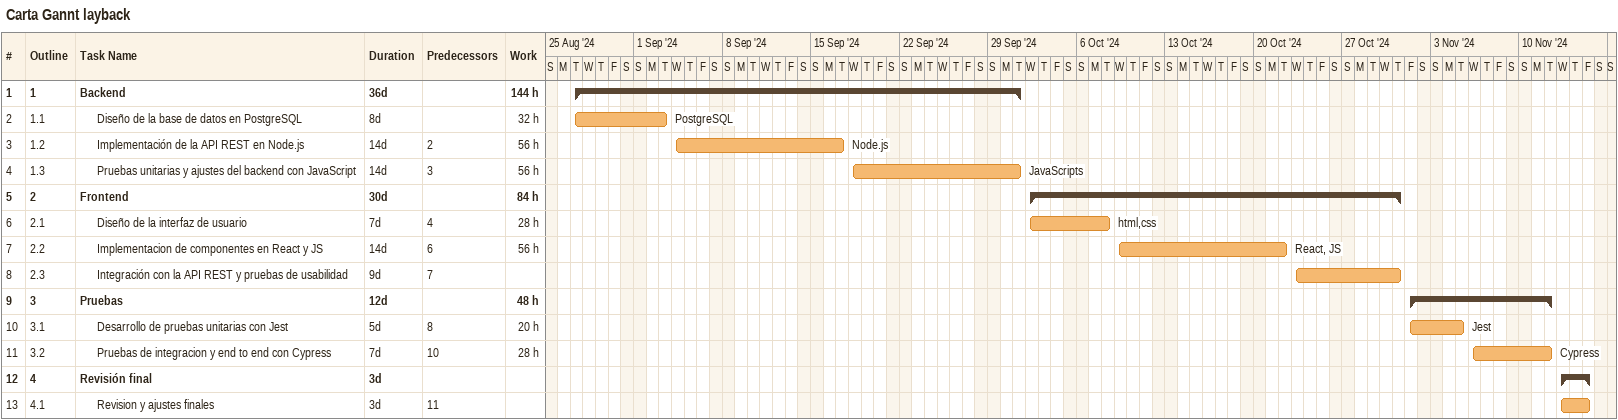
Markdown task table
Carta Gannt layback

| ID | WBS | Task | Duration | Start | Finish | Predecessors | Resources | Work (h) |
|---|---|---|---|---|---|---|---|---|
| 1 | 1 | **Backend** | 36d | 2024-08-27 | 2024-10-01 |  |  | 144 |
| 2 | 1.1 | Diseño de la base de datos en PostgreSQL | 8d | 2024-08-27 | 2024-09-03 |  | PostgreSQL | 32 |
| 3 | 1.2 | Implementación de la API REST en Node.js | 14d | 2024-09-04 | 2024-09-17 | 2 | Node.js | 56 |
| 4 | 1.3 | Pruebas unitarias y ajustes del backend con JavaScript | 14d | 2024-09-18 | 2024-10-01 | 3 | JavaScripts | 56 |
| 5 | 2 | **Frontend** | 30d | 2024-10-02 | 2024-10-31 |  |  | 84 |
| 6 | 2.1 | Diseño de la interfaz de usuario | 7d | 2024-10-02 | 2024-10-08 | 4 | html,css | 28 |
| 7 | 2.2 | Implementacion de componentes en React y JS | 14d | 2024-10-09 | 2024-10-22 | 6 | React, JS | 56 |
| 8 | 2.3 | Integración con la API REST y pruebas de usabilidad | 9d | 2024-10-23 | 2024-10-31 | 7 |  |  |
| 9 | 3 | **Pruebas** | 12d | 2024-11-01 | 2024-11-12 |  |  | 48 |
| 10 | 3.1 | Desarrollo de pruebas unitarias con Jest | 5d | 2024-11-01 | 2024-11-05 | 8 | Jest | 20 |
| 11 | 3.2 | Pruebas de integracion y end to end con Cypress | 7d | 2024-11-06 | 2024-11-12 | 10 | Cypress | 28 |
| 12 | 4 | **Revisión final** | 3d | 2024-11-13 | 2024-11-15 |  |  |  |
| 13 | 4.1 | Revision y ajustes finales | 3d | 2024-11-13 | 2024-11-15 | 11 |  |  |
